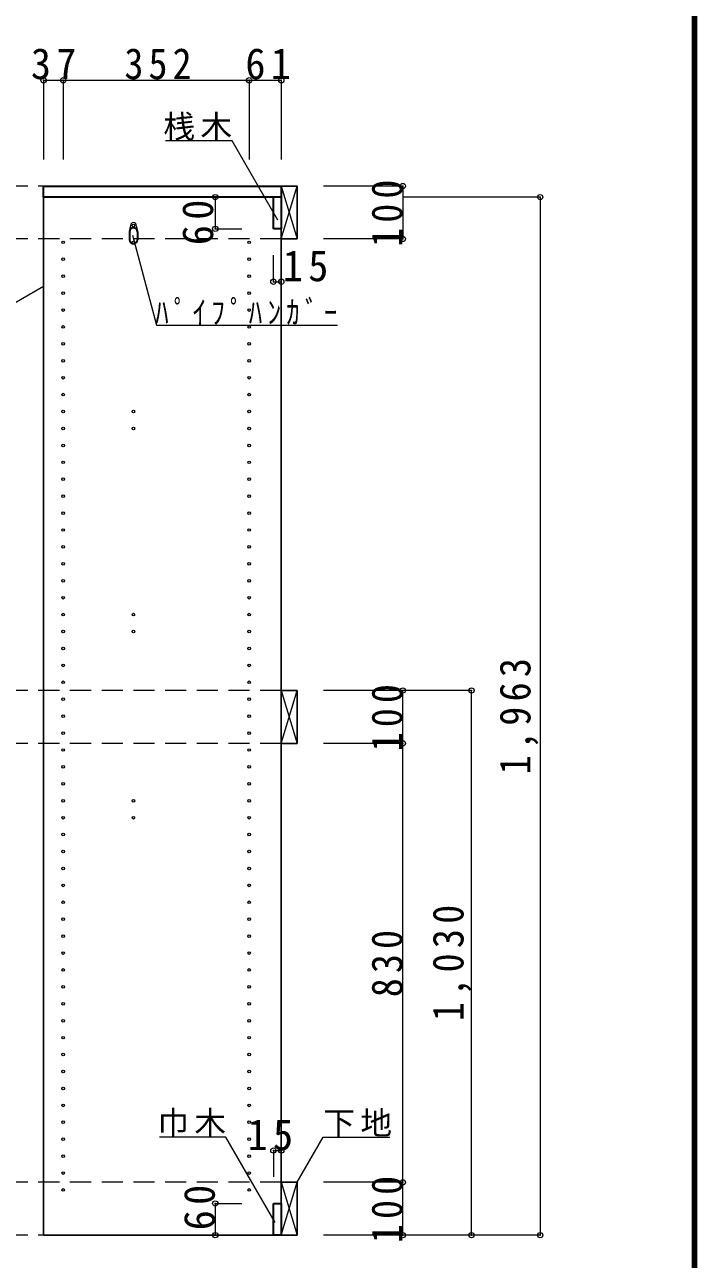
# Model space of a CAD drawing. Units: millimetres at full size, sheet at 1:20; some dimension numbers follow another scale. Extents: x -3922 to 3878, y -2932 to 2722.
# Drawn here: x 2607 to 3878, y -1757 to 578 of the extents above; entities that cross this region are included whole.
import ezdxf

# ---------------------------------------------------------------- set-up
doc = ezdxf.new("R2010")
doc.units = ezdxf.units.MM
doc.header["$LTSCALE"] = 20
doc.header["$PDMODE"] = 32
doc.header["$PDSIZE"] = 10
doc.linetypes.add('DASHED2', pattern=[3, 2, -1])
for name, color, linetype, lineweight in [('0-2', 2, 'Continuous', 35), ('0-5_側板', 4, 'Continuous', 9), ('0-6_パイプハンガー', 4, 'Continuous', 9), ('0-7_桟木・巾木', 2, 'Continuous', 35), ('0-8', 7, 'Continuous', 18), ('0-A_文字', 7, 'Continuous', 18), ('0-B_寸法', 7, 'Continuous', 9), ('F-1_枠', 6, 'Continuous', 40)]:
    doc.layers.add(name, color=color, linetype=linetype, lineweight=lineweight)
doc.styles.add('ＭＳ ゴシック', font='')
doc.styles.get('ＭＳ ゴシック').set_extended_font_data('MS Gothic')

msp = doc.modelspace()

# ---------------------------------------------------------------- linework, layer by layer
at = {"layer": '0-2'}
for p, q in [((2642.47, 272.73), (3092.47, 272.73)), ((3092.47, 272.73), (3092.47, 251.73))]:
    msp.add_line(p, q, dxfattribs=at)
msp.add_lwpolyline([(3092.47, 251.73), (2642.47, 251.73), (2642.47, 272.73)], dxfattribs=at)
at = {"layer": '0-5_側板', "color": 3, "lineweight": 25}
for p, q in [((3092.47, 251.73), (2642.47, 251.73)), ((3092.47, -1711.27), (3092.47, 251.73))]:
    msp.add_line(p, q, dxfattribs=at)
msp.add_lwpolyline([(2642.47, 251.73), (2642.47, -1711.27), (3092.47, -1711.27)], dxfattribs=at)
at = {"layer": '0-5_側板'}
for centre in [(2812.47, 198.23), (2679.47, 166.23), (2812.47, 166.23), (3031.47, 166.23), (2679.47, 134.23), (3031.47, 134.23), (2679.47, 102.23), (3031.47, 102.23), (2679.47, 70.23), (3031.47, 70.23), (2679.47, 38.23), (3031.47, 38.23), (2679.47, 6.23), (3031.47, 6.23), (2679.47, -25.77), (3031.47, -25.77), (2679.47, -57.77), (3031.47, -57.77), (2679.47, -89.77), (3031.47, -89.77), (2679.47, -121.77), (3031.47, -121.77), (2679.47, -153.77), (2812.47, -153.77), (3031.47, -153.77), (2679.47, -185.77), (2812.47, -185.77), (3031.47, -185.77), (2679.47, -217.77), (3031.47, -217.77), (2679.47, -249.77), (3031.47, -249.77), (2679.47, -281.77), (3031.47, -281.77), (2679.47, -313.77), (3031.47, -313.77), (2679.47, -345.77), (3031.47, -345.77), (2679.47, -377.77), (3031.47, -377.77), (2679.47, -409.77), (3031.47, -409.77), (2679.47, -441.77), (3031.47, -441.77), (2679.47, -473.77), (3031.47, -473.77), (2679.47, -505.77), (3031.47, -505.77), (2679.47, -537.77), (2812.47, -537.77), (3031.47, -537.77), (2679.47, -569.77), (2812.47, -569.77), (3031.47, -569.77), (2679.47, -601.77), (3031.47, -601.77), (2679.47, -633.77), (3031.47, -633.77), (2679.47, -665.77), (3031.47, -665.77), (2679.47, -697.77), (3031.47, -697.77), (2679.47, -729.77), (3031.47, -729.77), (2679.47, -761.77), (3031.47, -761.77), (2679.47, -793.77), (3031.47, -793.77), (2679.47, -825.77), (3031.47, -825.77), (2679.47, -857.77), (3031.47, -857.77), (2679.47, -889.77), (2812.47, -889.77), (3031.47, -889.77), (2679.47, -921.77), (2812.47, -921.77), (3031.47, -921.77), (2679.47, -953.77), (3031.47, -953.77), (2679.47, -985.77), (3031.47, -985.77), (2679.47, -1017.77), (3031.47, -1017.77), (2679.47, -1049.77), (3031.47, -1049.77), (2679.47, -1081.77), (3031.47, -1081.77), (2679.47, -1113.77), (3031.47, -1113.77), (2679.47, -1145.77), (3031.47, -1145.77), (2679.47, -1177.77), (3031.47, -1177.77), (2679.47, -1209.77), (3031.47, -1209.77), (2679.47, -1241.77), (3031.47, -1241.77), (2679.47, -1273.77), (3031.47, -1273.77), (2679.47, -1305.77), (3031.47, -1305.77), (2679.47, -1337.77), (3031.47, -1337.77), (2679.47, -1369.77), (3031.47, -1369.77), (2679.47, -1401.77), (3031.47, -1401.77), (2679.47, -1433.77), (3031.47, -1433.77), (2679.47, -1465.77), (3031.47, -1465.77), (2679.47, -1497.77), (3031.47, -1497.77), (2679.47, -1529.77), (3031.47, -1529.77), (2679.47, -1561.77), (3031.47, -1561.77), (2679.47, -1593.77), (3031.47, -1593.77), (2679.47, -1625.77), (3031.47, -1625.77)]:
    msp.add_circle(centre, 2.5, dxfattribs=at)
at = {"layer": '0-6_パイプハンガー', "color": 2, "lineweight": 35}
for p, q in [((2804.97, 186.23), (2804.97, 171.23)), ((2819.97, 186.23), (2819.97, 171.23))]:
    msp.add_line(p, q, dxfattribs=at)
at = {"layer": '0-6_パイプハンガー', "color": 7, "lineweight": 18}
for centre, radius, start, end in [((2851.07, 184.72), 46.13, 162.96035, 178.115), ((2812.47, 198.23), 5.5, 0, 180), ((2773.86, 184.72), 46.13, 1.885, 17.03965)]:
    msp.add_arc(centre, radius, start, end, dxfattribs=at)
at = {"layer": '0-6_パイプハンガー', "color": 2, "lineweight": 35}
for centre, start, end in [((2812.47, 186.23), 0, 180), ((2812.47, 171.23), 180, 0)]:
    msp.add_arc(centre, 7.5, start, end, dxfattribs=at)
at = {"layer": '0-7_桟木・巾木'}
for p, q in [((3092.47, 251.73), (3077.47, 251.73)), ((3077.47, 191.73), (3077.47, 251.73)), ((3092.47, 251.73), (3092.47, 191.73)), ((3077.47, -1651.27), (3092.47, -1651.27)), ((3092.47, -1651.27), (3092.47, -1711.27))]:
    msp.add_line(p, q, dxfattribs=at)
for points in [[(3092.47, 191.73), (3080.97, 191.73), (3077.47, 191.73)], [(3092.47, -1711.27), (3077.47, -1711.27), (3077.47, -1651.27)]]:
    msp.add_lwpolyline(points, dxfattribs=at)
at = {"layer": '0-8', "color": 3, "lineweight": 25}
for p, q in [((3092.47, 272.73), (3092.47, 172.73)), ((3122.47, 272.73), (3092.47, 272.73)), ((3122.47, 172.73), (3122.47, 272.73)), ((3092.47, 172.73), (3122.47, 172.73)), ((3092.47, -681.27), (3092.47, -781.27)), ((3122.47, -681.27), (3092.47, -681.27)), ((3122.47, -781.27), (3122.47, -681.27)), ((3092.47, -781.27), (3122.47, -781.27)), ((3092.47, -1611.27), (3092.47, -1711.27)), ((3122.47, -1611.27), (3092.47, -1611.27)), ((3122.47, -1711.27), (3122.47, -1611.27)), ((3092.47, -1711.27), (3122.47, -1711.27))]:
    msp.add_line(p, q, dxfattribs=at)
at = {"layer": '0-8'}
for p, q in [((3092.47, 172.73), (3122.47, 272.73)), ((3092.47, 272.73), (3122.47, 172.73)), ((3092.47, -781.27), (3122.47, -681.27)), ((3092.47, -681.27), (3122.47, -781.27)), ((3092.47, -1711.27), (3122.47, -1611.27)), ((3092.47, -1611.27), (3122.47, -1711.27))]:
    msp.add_line(p, q, dxfattribs=at)
at = {"layer": '0-A_文字'}
for p, q in [((2642.47, 82.66), (2542.47, 24.93)), ((2987.69, -1525.68), (2861.66, -1525.68)), ((3081.07, -1687.41), (2987.69, -1525.68))]:
    msp.add_line(p, q, dxfattribs=at)
for points in [[(3085.8, 208.2), (2999.12, 358.32), (2873.09, 358.32)], [(2810.87, 179.76), (2856.41, 9.81), (3198.74, 9.81)], [(3122.47, -1611.27), (3171.89, -1525.68), (3297.91, -1525.68)]]:
    msp.add_lwpolyline(points, dxfattribs=at)
at = {"layer": '0-B_寸法', "color": 4}
for p, q in [((2642.47, 472.73), (2642.47, 322.73)), ((2642.47, 472.73), (3092.47, 472.73)), ((2679.47, 472.73), (2679.47, 322.73)), ((3031.47, 472.73), (3031.47, 322.73)), ((3092.47, 472.73), (3092.47, 322.73)), ((3322.47, 272.73), (3172.47, 272.73)), ((3322.47, 272.73), (3322.47, 172.73)), ((2967.47, 251.73), (2967.47, 191.73)), ((2967.47, 251.73), (3017.47, 251.73)), ((3582.47, 251.73), (3322.47, 251.73)), ((3582.47, 251.73), (3582.47, -1711.27)), ((2967.47, 191.73), (3017.47, 191.73)), ((3322.47, 172.73), (3172.47, 172.73)), ((3077.47, 91.73), (3077.47, 141.73)), ((3092.47, 91.73), (3092.47, 141.73)), ((3077.47, 91.73), (3092.47, 91.73)), ((3452.47, -681.27), (3172.47, -681.27)), ((3322.47, -781.27), (3322.47, -681.27)), ((3452.47, -1711.27), (3452.47, -681.27)), ((3322.47, -781.27), (3172.47, -781.27)), ((3322.47, -1611.27), (3322.47, -781.27)), ((3077.47, -1551.27), (3092.47, -1551.27)), ((3077.47, -1551.27), (3077.47, -1601.27)), ((3092.47, -1551.27), (3092.47, -1601.27)), ((3322.47, -1611.27), (3172.47, -1611.27)), ((3322.47, -1711.27), (3322.47, -1611.27)), ((2967.47, -1651.27), (2967.47, -1711.27)), ((2967.47, -1651.27), (3017.47, -1651.27)), ((2967.47, -1711.27), (3017.47, -1711.27)), ((3582.47, -1711.27), (3172.47, -1711.27))]:
    msp.add_line(p, q, dxfattribs=at)
at = {"layer": '0-B_寸法', "color": 4, "linetype": 'DASHED2'}
for p, q in [((3092.47, 272.73), (-3026.21, 272.73)), ((3092.47, 172.73), (-3026.21, 172.73)), ((3092.47, -681.27), (-3026.21, -681.27)), ((3092.47, -781.27), (-3026.21, -781.27)), ((3092.47, -1611.27), (-3026.21, -1611.27)), ((3092.47, -1711.27), (-3026.21, -1711.27))]:
    msp.add_line(p, q, dxfattribs=at)
at = {"layer": '0-B_寸法'}
for p in [(2642.47, 472.73), (2679.47, 472.73), (3031.47, 472.73), (3092.47, 472.73), (3322.47, 272.73), (2967.47, 251.73), (3582.47, 251.73), (2967.47, 191.73), (3322.47, 172.73), (3077.47, 91.73), (3092.47, 91.73), (3322.47, -681.27), (3452.47, -681.27), (3322.47, -781.27), (3077.47, -1551.27), (3092.47, -1551.27), (3322.47, -1611.27), (2967.47, -1651.27), (2967.47, -1711.27), (3322.47, -1711.27), (3452.47, -1711.27), (3582.47, -1711.27)]:
    msp.add_point(p, dxfattribs=at)
at = {"layer": 'F-1_枠'}
for p, q in [((3871.3, 2722.29), (3871.3, -2864.37)), ((3874.63, 2722.29), (3874.63, -2864.37)), ((3877.97, 2722.29), (3877.97, -2864.37))]:
    msp.add_line(p, q, dxfattribs=at)

# ---------------------------------------------------------------- texts
at = {"layer": '0-A_文字', "char_height": 43.99, "attachment_point": 7, "style": 'ＭＳ ゴシック'}
for s, insert in [('\\T1.17;桟木', (2869.12, 358.32)), ('\\T1.39;\\W0.85;ﾊﾟｲﾌﾟﾊﾝｶﾞｰ', (2853.74, 9.81)), ('\\T1.17;巾木', (2857.69, -1525.68)), ('\\T1.17;下地', (3171.89, -1525.68))]:
    msp.add_mtext(s, dxfattribs=dict(at, insert=insert))
at = {"layer": '0-B_寸法', "char_height": 58.65, "attachment_point": 7, "style": 'ＭＳ ゴシック'}
for s, insert in [('\\T1.27;\\W0.95;37', (2618.47, 473.94)), ('\\T1.27;\\W0.9;352', (2795.47, 473.94)), ('\\T1.27;\\W0.95;61', (3024.47, 473.94)), ('\\T1.27;\\W0.95;15', (3095.36, 91.73)), ('\\T1.27;\\W0.95;15', (3028.62, -1551.27))]:
    msp.add_mtext(s, dxfattribs=dict(at, insert=insert))
at = {"layer": '0-B_寸法', "char_height": 58.65, "attachment_point": 7, "rotation": 90, "style": 'ＭＳ ゴシック'}
for s, insert in [('\\T1.27;\\W0.9;100', (3322.47, 157.73)), ('\\T1.27;\\W0.95;60', (2964.27, 160.86)), ('\\T1.28;\\W0.9;1,963', (3579.15, -839.77)), ('\\T1.27;\\W0.9;100', (3322.47, -796.27)), ('\\T1.28;\\W0.9;1,030', (3452.47, -1306.27)), ('\\T1.27;\\W0.9;830', (3322.47, -1261.27)), ('\\T1.27;\\W0.9;100', (3322.47, -1726.27)), ('\\T1.27;\\W0.95;60', (2967.47, -1702.05))]:
    msp.add_mtext(s, dxfattribs=dict(at, insert=insert))

doc.saveas('drawing.dxf')
